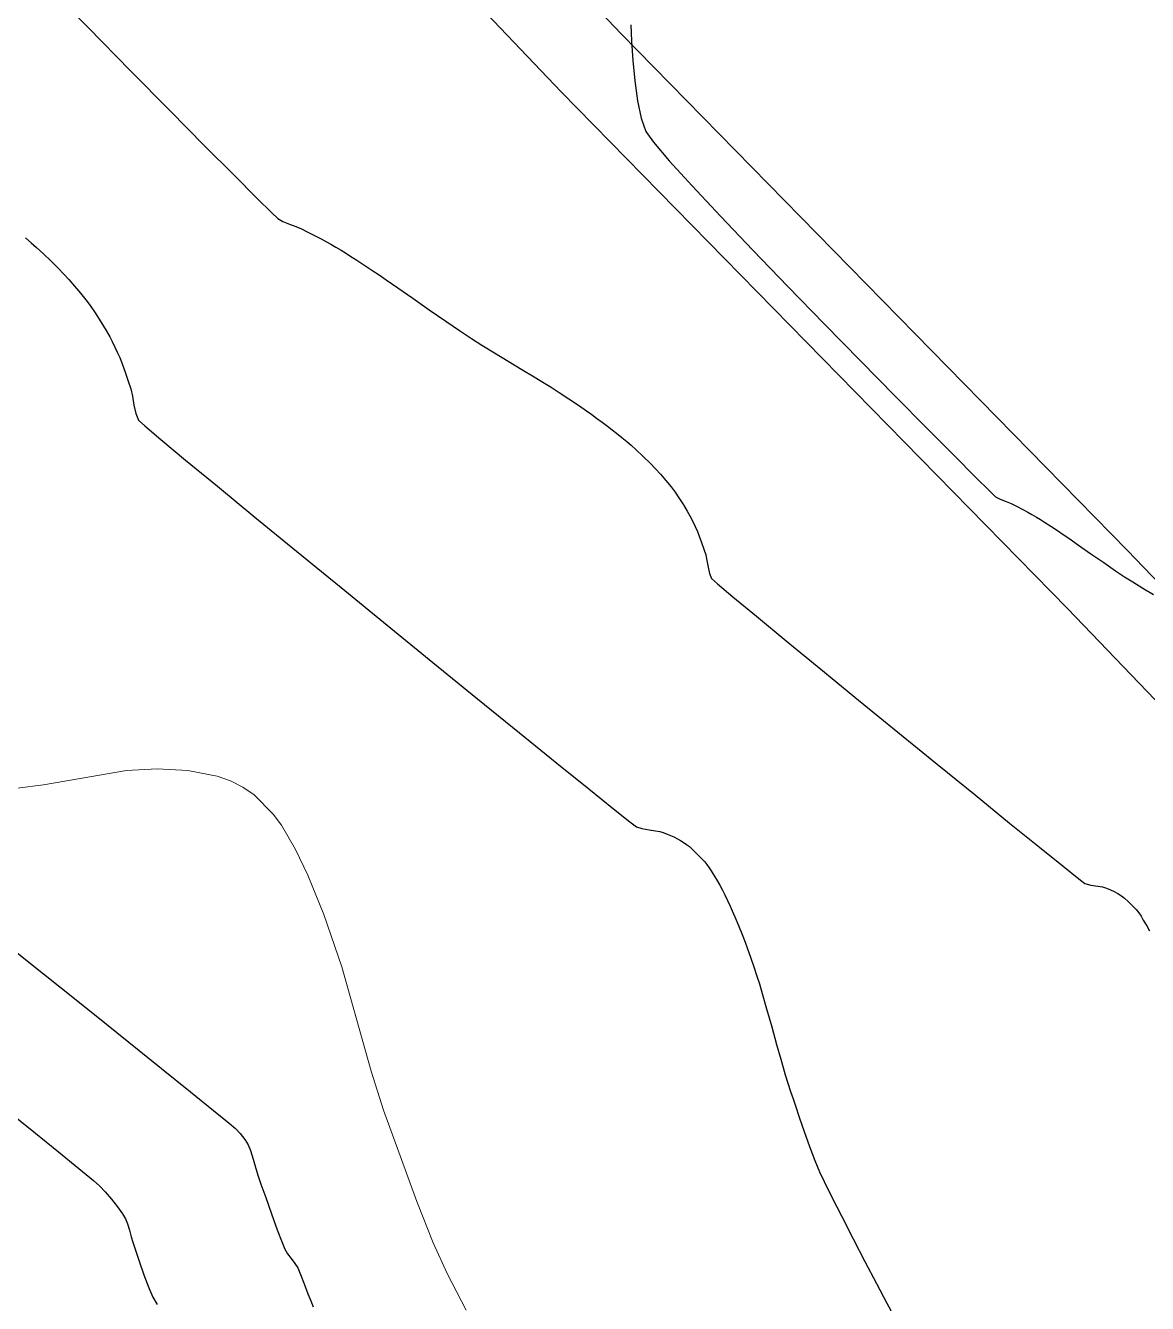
# Model space of a CAD drawing. Extents: x 27 to 849, y 0 to 853.
# Drawn here: x 259.1 to 312.8, y 126.4 to 187.6 of the extents above; entities that cross this region are included whole.
import ezdxf

# ---------------------------------------------------------------- set-up
doc = ezdxf.new("R2010")
doc.units = 0
doc.header["$LTSCALE"] = 2
for name, color, linetype in [('Curva 1 m', 5, 'Continuous'), ('Curva Mestra', 1, 'Continuous'), ('TRA_Trecho_Rodoviario_L', 7, 'Continuous')]:
    doc.layers.add(name, color=color, linetype=linetype)

msp = doc.modelspace()

# ---------------------------------------------------------------- linework, layer by layer
at = {"layer": 'Curva 1 m', "linetype": 'Continuous', "lineweight": -3}
for points, elevation in [([(259.964, 189.707), (262.087, 187.541), (264.117, 185.478), (265.998, 183.574), (267.672, 181.885), (269.084, 180.467), (270.176, 179.376), (270.891, 178.667), (271.174, 178.396), (271.421, 178.261), (271.728, 178.132), (272.042, 178.012), (272.307, 177.9), (272.585, 177.763), (272.925, 177.589), (273.256, 177.417), (273.504, 177.283), (273.715, 177.164), (273.959, 177.022), (274.202, 176.877), (274.409, 176.751), (274.628, 176.612), (274.96, 176.398), (275.345, 176.147), (275.723, 175.898), (276.034, 175.692), (276.361, 175.466), (276.923, 175.075), (277.639, 174.576), (278.43, 174.025), (279.216, 173.481), (279.917, 173.002), (280.454, 172.644), (280.952, 172.328), (281.554, 171.957), (282.208, 171.56), (282.859, 171.167), (283.455, 170.808), (283.942, 170.513), (284.267, 170.312), (284.646, 170.065), (285.104, 169.761), (285.567, 169.45), (285.962, 169.182), (286.215, 169.007), (286.443, 168.842), (286.706, 168.647), (286.966, 168.45), (287.185, 168.281), (287.398, 168.112), (287.643, 167.913), (287.887, 167.712), (288.092, 167.535), (288.337, 167.311), (288.667, 167.001), (289.002, 166.676), (289.265, 166.41), (289.494, 166.154), (289.755, 165.848), (290.005, 165.541), (290.202, 165.285), (290.386, 165.015), (290.595, 164.687), (290.785, 164.377), (290.911, 164.16), (291.032, 163.925), (291.161, 163.652), (291.267, 163.41), (291.352, 163.189), (291.464, 162.881), (291.576, 162.556), (291.664, 162.285), (291.723, 162.019), (291.778, 161.704), (291.845, 161.398), (291.943, 161.159), (292.229, 160.901), (292.972, 160.277), (294.095, 159.346), (295.522, 158.171), (297.177, 156.814), (298.984, 155.335), (300.868, 153.798), (302.753, 152.262), (304.562, 150.791), (306.221, 149.445), (307.652, 148.287), (308.781, 147.378), (309.53, 146.779), (309.826, 146.552), (310.108, 146.473), (310.444, 146.42), (310.663, 146.384), (310.859, 146.32), (311.049, 146.246), (311.231, 146.161), (311.406, 146.068), (311.57, 145.962), (311.728, 145.847), (311.89, 145.692), (312.122, 145.459), (312.277, 145.296), (312.399, 145.139), (312.512, 144.976), (312.621, 144.798), (312.782, 144.524), (312.92, 144.277)], 23), ([(288.076, 187.68), (288.117, 186.893), (288.182, 185.967), (288.276, 184.987), (288.406, 184.036), (288.577, 183.199), (288.796, 182.559), (289.158, 182.053), (289.919, 181.166), (291.012, 179.965), (292.369, 178.516), (293.922, 176.886), (295.603, 175.142), (297.345, 173.35), (299.079, 171.577), (300.738, 169.889), (302.254, 168.355), (303.56, 167.039), (304.588, 166.009), (305.269, 165.331), (305.536, 165.073), (305.767, 164.954), (306.047, 164.843), (306.292, 164.743), (306.551, 164.614), (306.855, 164.457), (307.09, 164.331), (307.284, 164.221), (307.503, 164.092), (307.693, 163.976), (307.889, 163.852), (308.187, 163.658), (308.509, 163.448), (308.776, 163.27), (309.048, 163.083), (309.52, 162.754), (310.107, 162.344), (310.727, 161.915), (311.294, 161.526), (311.723, 161.238), (312.118, 160.989), (312.6, 160.693), (313.112, 160.383)], 22), ([(259.095, 177.473), (259.369, 177.237), (259.617, 177.011), (259.952, 176.699), (260.319, 176.35), (260.664, 176.013), (260.932, 175.737), (261.172, 175.472), (261.446, 175.155), (261.725, 174.821), (261.98, 174.503), (262.182, 174.237), (262.427, 173.878), (262.706, 173.441), (262.959, 173.027), (263.128, 172.737), (263.246, 172.51), (263.376, 172.243), (263.501, 171.972), (263.603, 171.737), (263.716, 171.443), (263.865, 171.033), (264.015, 170.6), (264.131, 170.237), (264.21, 169.883), (264.283, 169.463), (264.373, 169.054), (264.503, 168.736), (264.802, 168.464), (265.576, 167.809), (266.758, 166.827), (268.279, 165.571), (270.072, 164.098), (272.069, 162.462), (274.202, 160.718), (276.404, 158.921), (278.606, 157.127), (280.741, 155.39), (282.741, 153.766), (284.539, 152.31), (286.066, 151.076), (287.255, 150.119), (288.038, 149.496), (288.347, 149.26), (288.614, 149.177), (288.953, 149.116), (289.268, 149.07), (289.464, 149.036), (289.631, 148.984), (289.819, 148.916), (289.979, 148.852), (290.133, 148.782), (290.307, 148.695), (290.454, 148.614), (290.594, 148.527), (290.751, 148.42), (290.883, 148.32), (291.029, 148.183), (291.255, 147.959), (291.478, 147.733), (291.616, 147.585), (291.72, 147.454), (291.834, 147.298), (291.929, 147.159), (292.028, 147), (292.18, 146.745), (292.342, 146.464), (292.472, 146.228), (292.585, 146.003), (292.711, 145.737), (292.834, 145.469), (292.937, 145.237), (293.061, 144.947), (293.231, 144.539), (293.407, 144.104), (293.551, 143.737), (293.665, 143.426), (293.811, 143.014), (293.97, 142.557), (294.12, 142.113), (294.242, 141.737), (294.376, 141.282), (294.584, 140.55), (294.826, 139.686), (295.063, 138.833), (295.258, 138.136), (295.372, 137.737), (295.478, 137.389), (295.603, 136.986), (295.732, 136.583), (295.846, 136.237), (295.959, 135.903), (296.146, 135.355), (296.382, 134.678), (296.64, 133.959), (296.893, 133.283), (297.115, 132.736), (297.335, 132.27), (297.703, 131.53), (298.178, 130.593), (298.72, 129.538), (299.287, 128.444), (299.839, 127.388), (300.336, 126.45), (300.737, 125.707)], 24), ([(257.784, 143.954), (259.171, 142.85), (260.737, 141.599), (262.392, 140.273), (264.046, 138.945), (265.609, 137.688), (266.991, 136.573), (268.102, 135.674), (268.853, 135.062), (269.154, 134.811), (269.367, 134.577), (269.592, 134.293), (269.763, 134.03), (269.869, 133.754), (269.995, 133.342), (270.123, 132.899), (270.237, 132.53), (270.368, 132.151), (270.596, 131.503), (270.872, 130.726), (271.148, 129.962), (271.376, 129.349), (271.506, 129.029), (271.64, 128.817), (271.816, 128.581), (271.992, 128.346), (272.128, 128.135), (272.264, 127.826), (272.441, 127.37), (272.618, 126.9), (272.754, 126.553), (272.874, 126.273)], 26), ([(258.175, 135.702), (259.484, 134.651), (260.671, 133.694), (261.652, 132.898), (262.343, 132.33), (262.659, 132.058), (262.913, 131.778), (263.205, 131.425), (263.491, 131.056), (263.73, 130.727), (263.876, 130.495), (263.978, 130.245), (264.07, 129.941), (264.154, 129.633), (264.231, 129.37), (264.344, 129.032), (264.534, 128.464), (264.763, 127.803), (264.993, 127.185), (265.184, 126.744), (265.399, 126.39)], 27)]:
    msp.add_lwpolyline(points, dxfattribs=dict(at, elevation=elevation))
at = {"layer": 'Curva Mestra', "lineweight": 0, "elevation": 25}
msp.add_lwpolyline([(280.193, 126.107), (279.295, 127.838), (278.611, 129.336), (277.829, 131.313), (276.242, 135.69), (275.65, 137.565), (274.238, 142.565), (273.373, 145.065), (272.606, 146.94), (272.025, 148.178), (271.346, 149.343), (270.954, 149.875), (270.038, 150.793), (269.502, 151.161), (268.908, 151.459), (268.264, 151.689), (266.868, 151.968), (265.398, 152.043), (263.935, 151.958), (259.947, 151.276), (258.693, 151.122)], dxfattribs=at).dxf.unprotected_set("ltscale", 0)
at = {"layer": 'TRA_Trecho_Rodoviario_L', "color": 1}
for points in [[(458.234, 29.232), (444.372, 34.163), (436.395, 37.81), (427.964, 43.173), (413.332, 56.797), (392.353, 76.877), (376.071, 94.839), (361.659, 110.806), (349.111, 124.132), (338.938, 134.3), (311.864, 162.5), (287.617, 187.245), (273.984, 201.575), (260.227, 215.156), (229.299, 247.054), (201.95, 274.506), (178.806, 298.543), (165.046, 313.907)], [(457.013, 25.42), (442.867, 30.453), (434.482, 34.286), (425.507, 39.995), (410.586, 53.888), (389.485, 74.085), (373.105, 92.155), (358.718, 108.094), (346.241, 121.345), (336.081, 131.5), (308.993, 159.715), (284.74, 184.466), (271.129, 198.772), (257.386, 212.34), (226.446, 244.25), (199.092, 271.707), (175.875, 295.82), (162.087, 311.216)]]:
    msp.add_lwpolyline(points, dxfattribs=at)

doc.saveas('drawing.dxf')
